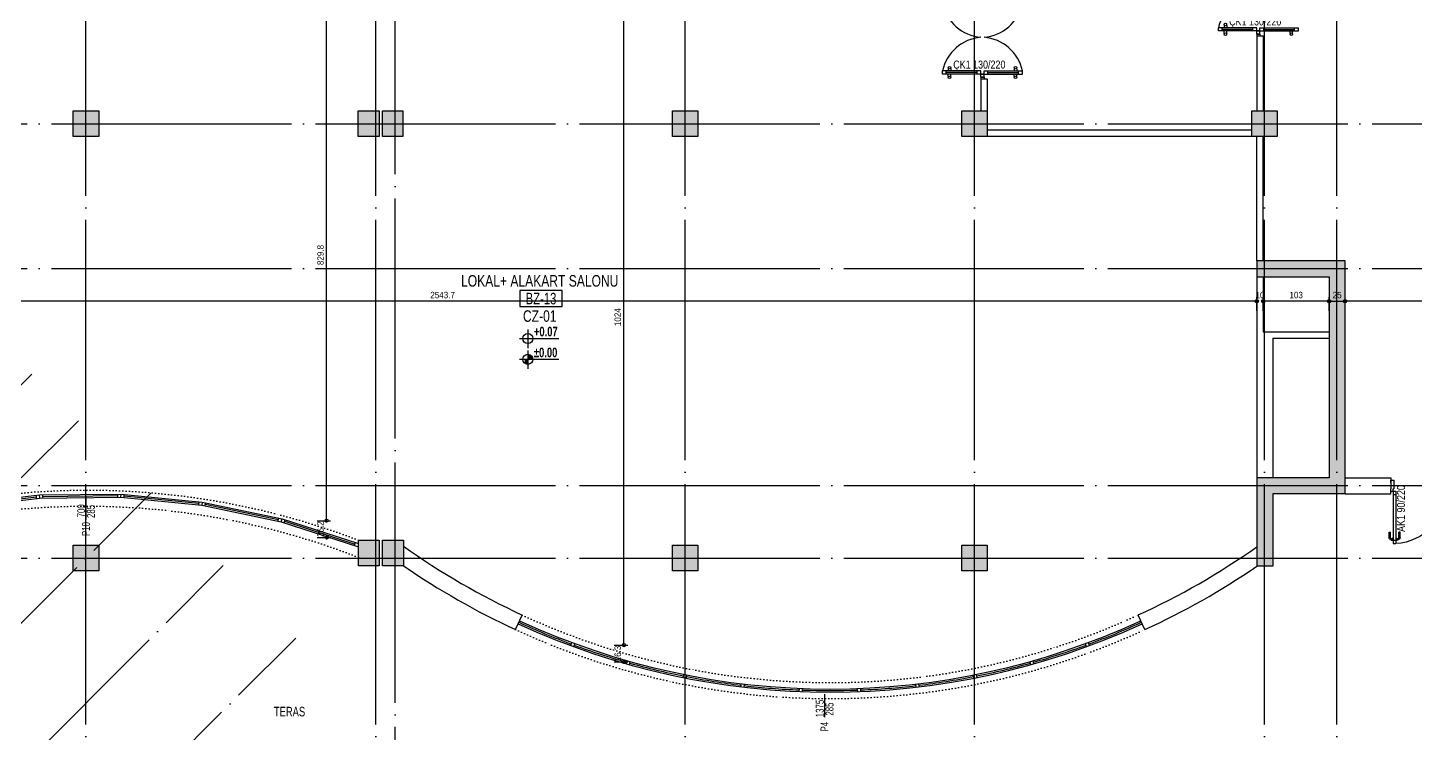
# Model space of a CAD drawing. Extents: x 460786 to 545292, y 30998 to 41694.
# Drawn here: x 489388 to 491556, y 38698 to 39799 of the extents above; entities that cross this region are included whole.
import ezdxf
from ezdxf.enums import TextEntityAlignment as Align

# ---------------------------------------------------------------- set-up
doc = ezdxf.new("R2010")
doc.units = 0
doc.header["$LTSCALE"] = 50
doc.header["$MEASUREMENT"] = 0
doc.header["$PDMODE"] = 35
doc.linetypes.add('DASHDOT', pattern=[5.5, 5, -0.25, 0, -0.25])
doc.linetypes.add('DASHED', pattern=[0.1, 0, -0.1])
doc.layers.get('0').update_dxf_attribs({"linetype": 'CONTINUOUS'})
doc.layers.get('Defpoints').update_dxf_attribs({"linetype": 'CONTINUOUS'})
for name, color, linetype in [('A-Aks Dikey', 12, 'DASHDOT'), ('A-Aks Yatay', 12, 'DASHDOT'), ('A-Betonarme', 6, 'CONTINUOUS'), ('A-Cam', 160, 'CONTINUOUS'), ('A-Dash', 9, 'DASHED'), ('A-Duvar', 7, 'CONTINUOUS'), ('A-Kapı', 2, 'CONTINUOUS'), ('A-Kot', 3, 'CONTINUOUS'), ('A-mahal adi', 1, 'CONTINUOUS'), ('A-mahal no', 4, 'CONTINUOUS'), ('A-Olcu  IC Yatay', 8, 'CONTINUOUS'), ('A-Olcu Ic Dikey', 8, 'CONTINUOUS'), ('A-Poz-Kapı', 4, 'CONTINUOUS'), ('A-Poz-Pen', 4, 'CONTINUOUS'), ('A-Tarama 1', 9, 'CONTINUOUS'), ('A-Yazı 1', 200, 'CONTINUOUS')]:
    doc.layers.add(name, color=color, linetype=linetype)
doc.styles.add('blkan', font='arial.ttf', dxfattribs={"width": 0.9, "height": 12.5})
doc.styles.get("Standard").update_dxf_attribs({"font": 'arial.ttf', "width": 0.9})
doc.styles.add('YAZI', font='arialbd.ttf', dxfattribs={"width": 0.9, "height": 150})
doc.dimstyles.new('EXIT', dxfattribs={"dimscale": 50, "dimtxt": 0.23, "dimasz": 0.03, "dimexe": 0.125, "dimexo": 0.5, "dimgap": 0.09, "dimtad": 1, "dimzin": 1, "dimdsep": 46, "dimtxsty": 'Standard', "dimblk": 'TICK', "dimcen": 0.2, "dimadec": 0, "dimazin": 0, "dimtfac": 1, "dimtix": 1, "dimtofl": 0, "dimtmove": 2, "dimatfit": 3, "dimldrblk": 'TICK', "dimfxl": 1, "dimtolj": 1, "dimtzin": 1, "dimarcsym": 0})
pattern_1 = [(225, (-3046.124, 1950.459), (5.30330086, -5.30330086), []), (225, (-3051.4276, 1950.459), (5.30330086, -5.30330086), [3.75, -1.875])]

# ---------------------------------------------------------------- blocks, each defined once
blk = doc.blocks.new('poz-pk1')
blk.add_line((24.3, 28.7), (24.3, -5.7))
at = {"width": 0.7}
for p in [(17, 10), (31.5, 10)]:
    blk.add_attdef('YAZı', text='', height=12, rotation=90, dxfattribs=at).set_placement(p, align=Align.MIDDLE_CENTER)
blk.add_attdef('POZ', text='', height=12, dxfattribs=at).set_placement((24.3, -14.4), align=Align.MIDDLE_CENTER)
blk = doc.blocks.new('kapı CK 130 p')
for p, q in [((4, 51), (6.9, 51)), ((4, 47), (6.9, 47)), ((7.5, 0), (7.5, 60)), ((16, 51), (13.1, 51)), ((16, 47), (13.1, 47)), ((114, 51), (116.9, 51)), ((114, 47), (116.9, 47)), ((122.5, 0), (122.5, 60)), ((126, 51), (123.1, 51)), ((126, 47), (123.1, 47)), ((2.5, 0), (0, 0)), ((127.5, 0), (130, 0)), ((2.5, -5), (0, -5)), ((127.5, -5), (130, -5))]:
    blk.add_line(p, q)
at = {"ltscale": 20}
for p, q in [((7.5, 60), (12.5, 60)), ((7.5, 0), (7.5, 60)), ((7.5, 54), (12.5, 54)), ((10, 6), (10, 54)), ((12.5, 0), (12.5, 60)), ((122.5, 60), (117.5, 60)), ((117.5, 0), (117.5, 60)), ((122.5, 54), (117.5, 54)), ((120, 6), (120, 54)), ((122.5, 0), (122.5, 60)), ((2.5, 0), (7.5, 0)), ((2.5, -5), (2.5, 0)), ((7.5, 6), (12.5, 6)), ((7.5, 0), (12.5, 0)), ((7.5, -5), (7.5, 0)), ((122.5, 6), (117.5, 6)), ((122.5, 0), (117.5, 0)), ((122.5, -5), (122.5, 0)), ((127.5, 0), (122.5, 0)), ((122.5, -5), (122.5, 0)), ((127.5, -5), (127.5, 0)), ((2.5, -5), (7.5, -5)), ((127.5, -5), (122.5, -5))]:
    blk.add_line(p, q, dxfattribs=at)
for centre in [(2.5, 49), (17.5, 49), (112.5, 49), (127.5, 49)]:
    blk.add_circle(centre, 2)
for centre, start, end in [((-1.7, -5.4), 4.6307, 77.7411), ((131.7, -5.4), 102.2589, 175.3693)]:
    blk.add_arc(centre, 66.9, start, end)
at = {"layer": 'A-Poz-Kapı', "width": 0.8}
blk.add_attdef('POZNO', (28.3, -3.7), '', height=12.5, rotation=90, dxfattribs=at)
blk = doc.blocks.new('mahal adı')
at = {"layer": 'A-mahal no'}
blk.add_lwpolyline([(-75.6, -73.4), (89.9, -73.4), (89.9, -10.9), (-75.6, -10.9)], close=True, dxfattribs=at)
at = {"layer": 'A-mahal adi', "width": 0.75}
for p in [(2.1, 88.8), (2.1, 27)]:
    blk.add_attdef('MAHALADI', text='', height=45, dxfattribs=at).set_placement(p, align=Align.MIDDLE_CENTER)
at = {"layer": 'A-mahal no', "width": 0.7}
blk.add_attdef('MAHALNO', text='', height=45, dxfattribs=at).set_placement((7.1, -42.1), align=Align.MIDDLE_CENTER)
blk = doc.blocks.new('kot-p')
for p, q in [((11, 28.7), (11, 4.4)), ((51.5, 16.6), (0.1, 16.6)), ((11, 1.7), (11, -22.5)), ((51.5, -10.4), (0.1, -10.4)), ((7.5, -10.4), (7.5, -15.5)), ((8.4, -10.4), (8.4, -16)), ((9.2, -10.4), (9.2, -16.3)), ((10.1, -10.4), (10.1, -16.5)), ((11.9, -3.5), (11.9, -10.4)), ((12.7, -3.6), (12.7, -10.4)), ((13.6, -3.9), (13.6, -10.4)), ((14.5, -4.4), (14.5, -10.4)), ((15.4, -5), (15.4, -10.4)), ((16.2, -6), (16.2, -10.4)), ((17.1, -7.5), (17.1, -10.4))]:
    blk.add_line(p, q)
for centre in [(11, 17), (11, -10)]:
    blk.add_circle(centre, 6.56)
at = {"style": 'YAZI', "width": 0.7}
for tag, p in [('BITMIŞKOT', (18.9, 19.9)), ('KABAKOT', (18.9, -7.3))]:
    blk.add_attdef(tag, p, '', height=12.5, dxfattribs=at)
blk = doc.blocks.new('TICK', base_point=(53.7, 38.1))
blk.add_line((55.4, 38.1), (52, 38.1))
blk.add_circle((53.7, 38.1), 1.67)
blk = doc.blocks.new('*D957')
at = {"layer": 'A-Olcu Ic Dikey', "color": 0, "lineweight": -2, "transparency": 16777216}
for p, q in [((490304.4, 39859.2), (490325.7, 39859.2)), ((490319.4, 38836.7), (490319.4, 39857.7)), ((490304.4, 38835.2), (490325.7, 38835.2))]:
    blk.add_line(p, q, dxfattribs=at)
at = {"layer": 'Defpoints', "color": 0, "transparency": 16777216}
for p in [(490279.4, 39859.2), (490319.4, 39859.2), (490279.4, 38835.2)]:
    blk.add_point(p, dxfattribs=at)
at = {"layer": 'A-Olcu Ic Dikey', "color": 0, "lineweight": -2, "transparency": 16777216, "xscale": 1.5, "yscale": 1.5, "zscale": 1.5}
for p, rotation in [((490319.4, 39859.2), 90), ((490319.4, 38835.2), 270)]:
    blk.add_blockref('TICK', p, dxfattribs=dict(at, rotation=rotation))
at = {"layer": 'A-Olcu Ic Dikey', "color": 0, "transparency": 16777216, "insert": (490309.8, 39347.2), "char_height": 10, "attachment_point": 5, "rotation": 90}
blk.add_mtext('\\A1;1024', dxfattribs=at)
blk = doc.blocks.new('*D958')
at = {"layer": 'A-Olcu Ic Dikey', "color": 0, "lineweight": -2, "transparency": 16777216}
for p, q in [((490304.4, 38835.2), (490325.7, 38835.2)), ((490319.4, 38836.7), (490319.4, 38838.2)), ((490304.4, 38808.9), (490325.7, 38808.9)), ((490319.4, 38807.4), (490319.4, 38805.9))]:
    blk.add_line(p, q, dxfattribs=at)
at = {"layer": 'Defpoints', "color": 0, "transparency": 16777216}
for p in [(490279.4, 38835.2), (490279.4, 38808.9), (490319.4, 38808.9)]:
    blk.add_point(p, dxfattribs=at)
at = {"layer": 'A-Olcu Ic Dikey', "color": 0, "lineweight": -2, "transparency": 16777216, "xscale": 1.5, "yscale": 1.5, "zscale": 1.5}
for p, rotation in [((490319.4, 38835.2), 270), ((490319.4, 38808.9), 90)]:
    blk.add_blockref('TICK', p, dxfattribs=dict(at, rotation=rotation))
at = {"layer": 'A-Olcu Ic Dikey', "color": 0, "transparency": 16777216, "insert": (490309.8, 38822.1), "char_height": 10, "attachment_point": 5, "rotation": 90}
blk.add_mtext('\\A1;26.3', dxfattribs=at)
blk = doc.blocks.new('*D964')
at = {"layer": 'A-Olcu Ic Dikey', "color": 0, "lineweight": -2, "transparency": 16777216}
for p, q in [((489840, 39859.2), (489861.2, 39859.2)), ((489855, 39030.9), (489855, 39857.7)), ((489840, 39029.4), (489861.2, 39029.4))]:
    blk.add_line(p, q, dxfattribs=at)
at = {"layer": 'Defpoints', "color": 0, "transparency": 16777216}
for p in [(489815, 39859.2), (489855, 39859.2), (489815, 39029.4)]:
    blk.add_point(p, dxfattribs=at)
at = {"layer": 'A-Olcu Ic Dikey', "color": 0, "lineweight": -2, "transparency": 16777216, "xscale": 1.5, "yscale": 1.5, "zscale": 1.5}
for p, rotation in [((489855, 39859.2), 90), ((489855, 39029.4), 270)]:
    blk.add_blockref('TICK', p, dxfattribs=dict(at, rotation=rotation))
at = {"layer": 'A-Olcu Ic Dikey', "color": 0, "transparency": 16777216, "insert": (489845.4, 39444.3), "char_height": 10, "attachment_point": 5, "rotation": 90}
blk.add_mtext('\\A1;829.8', dxfattribs=at)
blk = doc.blocks.new('*D965')
at = {"layer": 'A-Olcu Ic Dikey', "color": 0, "lineweight": -2, "transparency": 16777216}
for p, q in [((489840, 39029.4), (489861.2, 39029.4)), ((489855, 39030.9), (489855, 39032.4)), ((489840, 39003.2), (489861.2, 39003.2)), ((489855, 39001.7), (489855, 39000.2))]:
    blk.add_line(p, q, dxfattribs=at)
at = {"layer": 'Defpoints', "color": 0, "transparency": 16777216}
for p in [(489815, 39029.4), (489815, 39003.2), (489855, 39003.2)]:
    blk.add_point(p, dxfattribs=at)
at = {"layer": 'A-Olcu Ic Dikey', "color": 0, "lineweight": -2, "transparency": 16777216, "xscale": 1.5, "yscale": 1.5, "zscale": 1.5}
for p, rotation in [((489855, 39029.4), 270), ((489855, 39003.2), 90)]:
    blk.add_blockref('TICK', p, dxfattribs=dict(at, rotation=rotation))
at = {"layer": 'A-Olcu Ic Dikey', "color": 0, "transparency": 16777216, "insert": (489845.4, 39016.3), "char_height": 10, "attachment_point": 5, "rotation": 90}
blk.add_mtext('\\A1;26.2', dxfattribs=at)
blk = doc.blocks.new('*D1017')
at = {"layer": 'A-Olcu  IC Yatay', "color": 0, "lineweight": -2, "transparency": 16777216}
for p, q in [((488764.4, 39357.1), (488764.4, 39378.3)), ((491306.6, 39372.1), (488765.9, 39372.1)), ((491308.1, 39357.1), (491308.1, 39378.3))]:
    blk.add_line(p, q, dxfattribs=at)
at = {"layer": 'Defpoints', "color": 0, "transparency": 16777216}
for p in [(488764.4, 39372.1), (488764.4, 39332.1), (491308.1, 39332.1)]:
    blk.add_point(p, dxfattribs=at)
at = {"layer": 'A-Olcu  IC Yatay', "color": 0, "lineweight": -2, "transparency": 16777216, "xscale": 1.5, "yscale": 1.5, "zscale": 1.5}
for p, rotation in [((488764.4, 39372.1), 180.0000000000329), ((491308.1, 39372.1), 3.293365580248064e-11)]:
    blk.add_blockref('TICK', p, dxfattribs=dict(at, rotation=rotation))
at = {"layer": 'A-Olcu  IC Yatay', "color": 0, "transparency": 16777216, "insert": (490036.2, 39381.7), "char_height": 10, "attachment_point": 5}
blk.add_mtext('\\A1;2543.7', dxfattribs=at)
blk = doc.blocks.new('*D1018')
at = {"layer": 'A-Olcu  IC Yatay', "color": 0, "lineweight": -2, "transparency": 16777216}
for p, q in [((491306.58016, 39372.0831), (491305.08016, 39372.0831)), ((491308.08016, 39357.0831), (491308.08016, 39378.3331)), ((491318.08016, 39357.0831), (491318.08016, 39378.3331)), ((491319.58016, 39372.0831), (491321.08016, 39372.0831))]:
    blk.add_line(p, q, dxfattribs=at)
at = {"layer": 'Defpoints', "color": 0, "transparency": 16777216}
for p in [(491318.08016, 39372.0831), (491308.08016, 39332.0831), (491318.08016, 39332.0831)]:
    blk.add_point(p, dxfattribs=at)
at = {"layer": 'A-Olcu  IC Yatay', "color": 0, "lineweight": -2, "transparency": 16777216, "xscale": 1.5, "yscale": 1.5, "zscale": 1.5}
blk.add_blockref('TICK', (491308.08016, 39372.0831), dxfattribs=at)
at = {"layer": 'A-Olcu  IC Yatay', "color": 0, "lineweight": -2, "transparency": 16777216, "xscale": 1.5, "yscale": 1.5, "zscale": 1.5, "rotation": 180}
blk.add_blockref('TICK', (491318.08016, 39372.0831), dxfattribs=at)
at = {"layer": 'A-Olcu  IC Yatay', "color": 0, "transparency": 16777216, "insert": (491313.08016, 39381.68883), "char_height": 10, "attachment_point": 5}
blk.add_mtext('\\A1;10', dxfattribs=at)
blk = doc.blocks.new('*D1019')
at = {"layer": 'A-Olcu  IC Yatay', "color": 0, "lineweight": -2, "transparency": 16777216}
for p, q in [((491318.1, 39357.1), (491318.1, 39378.3)), ((491419.6, 39372.1), (491319.6, 39372.1)), ((491421.1, 39357.1), (491421.1, 39378.3))]:
    blk.add_line(p, q, dxfattribs=at)
at = {"layer": 'Defpoints', "color": 0, "transparency": 16777216}
for p in [(491318.1, 39372.1), (491318.1, 39332.1), (491421.1, 39332.1)]:
    blk.add_point(p, dxfattribs=at)
at = {"layer": 'A-Olcu  IC Yatay', "color": 0, "lineweight": -2, "transparency": 16777216, "xscale": 1.5, "yscale": 1.5, "zscale": 1.5}
for p, rotation in [((491318.1, 39372.1), 180.0000000000405), ((491421.1, 39372.1), 4.04476452331437e-11)]:
    blk.add_blockref('TICK', p, dxfattribs=dict(at, rotation=rotation))
at = {"layer": 'A-Olcu  IC Yatay', "color": 0, "transparency": 16777216, "insert": (491369.6, 39381.7), "char_height": 10, "attachment_point": 5}
blk.add_mtext('\\A1;103', dxfattribs=at)
blk = doc.blocks.new('*D1020')
at = {"layer": 'A-Olcu  IC Yatay', "color": 0, "lineweight": -2, "transparency": 16777216}
for p, q in [((491421.08016, 39357.0831), (491421.08016, 39378.3331)), ((491422.58016, 39372.0831), (491444.58016, 39372.0831)), ((491446.08016, 39357.0831), (491446.08016, 39378.3331))]:
    blk.add_line(p, q, dxfattribs=at)
at = {"layer": 'Defpoints', "color": 0, "transparency": 16777216}
for p in [(491446.08016, 39372.0831), (491421.08016, 39332.0831), (491446.08016, 39332.0831)]:
    blk.add_point(p, dxfattribs=at)
at = {"layer": 'A-Olcu  IC Yatay', "color": 0, "lineweight": -2, "transparency": 16777216, "xscale": 1.5, "yscale": 1.5, "zscale": 1.5, "rotation": 180}
blk.add_blockref('TICK', (491421.08016, 39372.0831), dxfattribs=at)
at = {"layer": 'A-Olcu  IC Yatay', "color": 0, "lineweight": -2, "transparency": 16777216, "xscale": 1.5, "yscale": 1.5, "zscale": 1.5}
blk.add_blockref('TICK', (491446.08016, 39372.0831), dxfattribs=at)
at = {"layer": 'A-Olcu  IC Yatay', "color": 0, "transparency": 16777216, "insert": (491433.58016, 39381.68883), "char_height": 10, "attachment_point": 5}
blk.add_mtext('\\A1;25', dxfattribs=at)
blk = doc.blocks.new('*D1021')
at = {"layer": 'A-Olcu  IC Yatay', "color": 0, "lineweight": -2, "transparency": 16777216}
for p, q in [((491446.08016, 39357.0831), (491446.08016, 39378.3331)), ((493455.58016, 39372.0831), (491447.58016, 39372.0831)), ((493457.08016, 39357.0831), (493457.08016, 39378.3331))]:
    blk.add_line(p, q, dxfattribs=at)
at = {"layer": 'Defpoints', "color": 0, "transparency": 16777216}
for p in [(491446.08016, 39372.0831), (491446.08016, 39332.0831), (493457.08016, 39332.0831)]:
    blk.add_point(p, dxfattribs=at)
at = {"layer": 'A-Olcu  IC Yatay', "color": 0, "lineweight": -2, "transparency": 16777216, "xscale": 1.5, "yscale": 1.5, "zscale": 1.5}
for p, rotation in [((491446.08016, 39372.0831), 180.0000000000168), ((493457.08016, 39372.0831), 1.678657213233237e-11)]:
    blk.add_blockref('TICK', p, dxfattribs=dict(at, rotation=rotation))
at = {"layer": 'A-Olcu  IC Yatay', "color": 0, "transparency": 16777216, "insert": (492451.58016, 39381.68883), "char_height": 10, "attachment_point": 5}
blk.add_mtext('\\A1;2011', dxfattribs=at)
blk = doc.blocks.new('kapı L 90p 10')
at = {"ltscale": 20}
for p, q in [((-2.5, 75.9), (-2.5, 67.9)), ((-2.5, 67.9), (-0.5, 67.9)), ((-0.5, 75.9), (-0.5, 67.9)), ((1.5, 79.9), (3.2, 79.9)), ((1.5, 77.9), (3.2, 77.9)), ((3.2, 81.4), (4, 81.4)), ((3.2, 81.4), (3.2, 76.4)), ((3.2, 76.4), (4, 76.4)), ((3.2, 76.4), (4, 76.4)), ((4, 85.4), (8.2, 85.4)), ((4, 3.5), (4, 85.4)), ((4, 80.2), (8.2, 80.2)), ((8.2, 3.5), (8.2, 85.4)), ((9, 81.4), (8.2, 81.4)), ((9, 76.4), (8.2, 76.4)), ((9, 81.4), (9, 76.4)), ((10.7, 79.9), (9, 79.9)), ((10.7, 77.9), (9, 77.9)), ((12.7, 75.9), (12.7, 67.9)), ((14.7, 67.9), (12.7, 67.9)), ((14.7, 75.9), (14.7, 67.9)), ((0, 3.5), (4, 3.5)), ((0, 3.5), (0, 0)), ((4, 8.7), (8.2, 8.7)), ((4, 3.5), (8.2, 3.5)), ((4, 3.5), (4, 0)), ((90, 3.5), (86, 3.5)), ((86, 3.5), (86, 0)), ((90, 3.5), (90, 0)), ((4, 0), (5, 0)), ((5, -13.5), (5, 0)), ((85, -13.5), (85, 0)), ((86, 0), (85, 0))]:
    blk.add_line(p, q, dxfattribs=at)
for p, q in [((0, -10), (0, -13.5)), ((0, -13.5), (5, -13.5)), ((90, -13.5), (85, -13.5)), ((90, -10), (90, -13.5))]:
    blk.add_line(p, q)
for centre, radius, start, end in [((1.5, 75.9), 4, 90, 180), ((1.5, 75.9), 2, 90, 180), ((10.7, 75.9), 4, 0, 90), ((10.7, 75.9), 2, 0, 90)]:
    blk.add_arc(centre, radius, start, end, dxfattribs=at)
blk.add_arc((4, 3.5), 82, 0, 87.0641)
at = {"layer": 'A-Poz-Kapı', "width": 0.8}
blk.add_attdef('POZNO', (25, -10), '', height=12.5, rotation=90, dxfattribs=at)

msp = doc.modelspace()

# ---------------------------------------------------------------- hatches: boundary and pattern name
at = {"layer": 'A-Tarama 1'}
h = msp.add_hatch(dxfattribs=at)
h.set_pattern_fill('ANSI33', color=256, scale=30, angle=180, style=0)
h.set_pattern_definition(pattern_1)
h.paths.add_polyline_path([(489499.08, 40799.23), (489459.08, 40799.23), (489459.08, 40759.23), (489499.08, 40759.23)])
h.paths.add_polyline_path([(489937.08, 40799.23), (489912.08, 40799.23), (489912.08, 40680.2), (489912.08, 40653.23), (489937.08, 40653.23)])
h.paths.add_polyline_path([(489967.08, 40799.23), (489942.08, 40799.23), (489942.08, 40653.23), (489967.08, 40653.23)])
h.paths.add_polyline_path([(489974.58, 41099.23), (489934.58, 41099.23), (489934.58, 41059.23), (489974.58, 41059.23)])
h.paths.add_polyline_path([(490435.08, 41099.23), (490395.08, 41099.23), (490395.08, 41059.23), (490435.08, 41059.23)])
h.paths.add_polyline_path([(490435.08, 40800.2), (490395.08, 40800.2), (490395.08, 40760.2), (490435.08, 40760.2)])
h.paths.add_polyline_path([(490435.08, 40122.2), (490395.08, 40122.2), (490395.08, 40082.2), (490435.08, 40082.2)])
h.paths.add_polyline_path([(490435.08, 39669.2), (490395.08, 39669.2), (490395.08, 39629.2), (490435.08, 39629.2)])
h.paths.add_polyline_path([(489937.08, 39669.2), (489904.08, 39669.2), (489904.08, 39629.2), (489937.08, 39629.2)])
h.paths.add_polyline_path([(489974.08, 39669.2), (489942.08, 39669.2), (489942.08, 39629.2), (489974.08, 39629.2)])
h.paths.add_polyline_path([(489975.08, 40122.2), (489942.08, 40122.2), (489942.08, 40082.2), (489975.08, 40082.2)])
h.paths.add_polyline_path([(489937.08, 40122.2), (489897.08, 40122.2), (489897.08, 40082.2), (489937.08, 40082.2)])
h.paths.add_polyline_path([(489937.08, 38999.2), (489904.58, 38999.2), (489904.58, 38959.2), (489937.08, 38959.2)])
h.paths.add_polyline_path([(489975.08, 38999.2), (489942.08, 38999.2), (489942.08, 38959.2), (489975.08, 38959.2)])
h.paths.add_polyline_path([(490435.08, 38991.2), (490395.08, 38991.2), (490395.08, 38951.2), (490435.08, 38951.2)])
h.paths.add_polyline_path([(489499.08, 38991.2), (489459.08, 38991.2), (489459.08, 38951.2), (489499.08, 38951.2)])
h.paths.add_polyline_path([(489499.08, 39669.2), (489459.08, 39669.2), (489459.08, 39629.2), (489499.08, 39629.2)])
h.paths.add_polyline_path([(489499.08, 40122.2), (489459.08, 40122.2), (489459.08, 40082.2), (489499.08, 40082.2)])
h = msp.add_hatch(dxfattribs=at)
h.set_pattern_fill('ANSI33', color=256, scale=30, angle=180, style=0)
h.set_pattern_definition(pattern_1)
h.paths.add_polyline_path([(491446.08, 39435.2), (491308.08, 39435.2), (491308.08, 39410.2), (491421.08, 39410.2), (491421.08, 39096.2), (491308.08, 39096.2), (491308.08, 38958.2), (491333.08, 38958.2), (491333.08, 39071.2), (491446.08, 39071.2)])
h.paths.add_polyline_path([(490887.08, 38991.2), (490847.08, 38991.2), (490847.08, 38951.2), (490887.08, 38951.2)])
h.paths.add_polyline_path([(490887.08, 40122.2), (490847.08, 40122.2), (490847.08, 40082.2), (490887.08, 40082.2)])
h.paths.add_polyline_path([(490887.08, 39669.2), (490847.08, 39669.2), (490847.08, 39629.2), (490887.08, 39629.2)])
h.paths.add_polyline_path([(491340.08, 39669.2), (491300.08, 39669.2), (491300.08, 39629.2), (491340.08, 39629.2)])
h.paths.add_polyline_path([(491340.08, 40122.2), (491300.08, 40122.2), (491300.08, 40082.2), (491340.08, 40082.2)])
h.paths.add_polyline_path([(491446.08, 40679.2), (491308.08, 40679.2), (491308.08, 40654.2), (491421.08, 40654.2), (491421.08, 40341.2), (491308.08, 40341.2), (491308.08, 40316.2), (491446.08, 40316.2)])
h.paths.add_polyline_path([(490887.08, 41099.23), (490847.08, 41099.23), (490847.08, 41059.23), (490887.08, 41059.23)])
h.paths.add_polyline_path([(490887.08, 40800.2), (490847.08, 40800.2), (490847.08, 40760.2), (490887.08, 40760.2)])
h.paths.add_polyline_path([(491340.08, 41099.23), (491300.08, 41099.23), (491300.08, 41059.23), (491340.08, 41059.23)])

# ---------------------------------------------------------------- linework, layer by layer
at = {"layer": 'A-Aks Dikey', "ltscale": 1.5}
for p, q in [((489479.08, 37886.28), (489479.08, 41299.23)), ((489932.08, 37886.28), (489932.08, 41299.23)), ((490415.08, 37886.28), (490415.08, 41299.23)), ((490867.08, 37886.28), (490867.08, 41299.23)), ((491320.08, 37886.28), (491320.08, 41299.23)), ((491433.08, 37886.28), (491433.08, 41299.23)), ((489962.08, 37919.86), (489962.08, 41265.66))]:
    msp.add_line(p, q, dxfattribs=at)
at = {"layer": 'A-Aks Yatay', "ltscale": 1.5}
for p, q in [((486949.49, 39649.2), (494804.32, 39649.2)), ((486949.49, 39423.2), (494804.32, 39423.2)), ((487846.47, 37710.37), (489394.5, 39258.4)), ((487919.3, 37637.54), (489467.33, 39185.57)), ((486949.49, 39084.2), (494804.32, 39084.2)), ((488032.43, 37524.4), (489580.47, 39072.43)), ((486949.49, 38971.2), (494804.32, 38971.2)), ((488145.57, 37411.27), (489693.6, 38959.3)), ((488258.71, 37298.13), (489806.74, 38846.16))]:
    msp.add_line(p, q, dxfattribs=at)
at = {"layer": 'A-Betonarme'}
for p, q in [((491446.08, 39435.2), (491308.08, 39435.2)), ((491308.08, 39435.2), (491308.08, 39410.2)), ((491446.08, 39071.2), (491446.08, 39435.2)), ((491308.08, 39410.2), (491421.08, 39410.2)), ((491421.08, 39410.2), (491421.08, 39096.2)), ((491308.08, 39096.2), (491308.08, 38958.2)), ((491421.08, 39096.2), (491308.08, 39096.2)), ((491333.08, 39071.2), (491333.08, 38958.2)), ((491446.08, 39071.2), (491333.08, 39071.2)), ((491308.08, 38958.2), (491308.08, 38958.2)), ((491333.08, 38958.2), (491308.08, 38958.2))]:
    msp.add_line(p, q, dxfattribs=at)
for points in [[(489459.08, 39669.2), (489499.08, 39669.2), (489499.08, 39629.2), (489459.08, 39629.2)], [(489904.08, 39669.2), (489937.08, 39669.2), (489937.08, 39629.2), (489904.08, 39629.2)], [(489942.08, 39669.2), (489974.08, 39669.2), (489974.08, 39629.2), (489942.08, 39629.2)], [(490395.08, 39669.2), (490435.08, 39669.2), (490435.08, 39629.2), (490395.08, 39629.2)], [(490847.08, 39669.2), (490887.08, 39669.2), (490887.08, 39629.2), (490847.08, 39629.2)], [(491300.08, 39669.2), (491340.08, 39669.2), (491340.08, 39629.2), (491300.08, 39629.2)], [(489904.58, 38999.2), (489937.08, 38999.2), (489937.08, 38959.2), (489904.58, 38959.2)], [(489459.08, 38991.2), (489499.08, 38991.2), (489499.08, 38951.2), (489459.08, 38951.2)], [(490395.08, 38991.2), (490435.08, 38991.2), (490435.08, 38951.2), (490395.08, 38951.2)], [(490847.08, 38991.2), (490887.08, 38991.2), (490887.08, 38951.2), (490847.08, 38951.2)]]:
    msp.add_lwpolyline(points, close=True, dxfattribs=at)
for points in [[(489912.08, 39629.2), (489904.08, 39629.2), (489904.08, 39669.2), (489912.08, 39669.2)], [(489937.08, 39669.2), (489937.08, 39629.2)], [(489937.08, 38999.2), (489937.08, 38959.2), (489904.58, 38959.2)], [(489975.08, 38959.2), (489942.08, 38959.2), (489942.08, 38999.2), (489975.08, 38999.2), (489975.08, 38959.2)]]:
    msp.add_lwpolyline(points, dxfattribs=at)
at = {"layer": 'A-Cam'}
for p, q in [((491313.08, 39794.08), (491313.08, 39799.08)), ((491313.08, 39799.08), (491373.08, 39799.08)), ((491319.08, 39794.08), (491319.08, 39799.08)), ((491319.08, 39796.58), (491367.08, 39796.58)), ((491367.08, 39794.08), (491367.08, 39799.08)), ((491373.08, 39794.08), (491373.08, 39799.08)), ((491308.08, 39794.08), (491313.08, 39794.08)), ((491308.08, 39789.08), (491308.08, 39794.08)), ((491308.08, 39789.08), (491313.08, 39789.08)), ((491308.08, 39789.08), (491308.08, 39786.58)), ((491313.08, 39794.08), (491373.08, 39794.08)), ((491313.08, 39789.08), (491313.08, 39794.08)), ((491313.08, 39794.08), (491373.08, 39794.08)), ((491313.08, 39789.08), (491313.08, 39786.58)), ((491360.08, 39790.63), (491360.08, 39793.48)), ((491364.08, 39790.63), (491364.08, 39793.48)), ((490882.08, 39726.73), (490882.08, 39731.73)), ((490882.08, 39731.73), (490942.08, 39731.73)), ((490888.08, 39726.73), (490888.08, 39731.73)), ((490929.08, 39735.19), (490929.08, 39732.34)), ((490933.08, 39735.19), (490933.08, 39732.34)), ((490936.08, 39726.73), (490936.08, 39731.73)), ((490942.08, 39726.73), (490942.08, 39731.73)), ((490877.08, 39726.73), (490882.08, 39726.73)), ((490877.08, 39721.73), (490877.08, 39726.73)), ((490877.08, 39721.73), (490882.08, 39721.73)), ((490877.08, 39721.73), (490877.08, 39719.23)), ((490882.08, 39726.73), (490942.08, 39726.73)), ((490882.08, 39721.73), (490882.08, 39726.73)), ((490882.08, 39726.73), (490942.08, 39726.73)), ((490882.08, 39721.73), (490882.08, 39719.23)), ((490888.08, 39729.23), (490936.08, 39729.23)), ((490929.08, 39723.28), (490929.08, 39726.13)), ((490933.08, 39723.28), (490933.08, 39726.13)), ((489280.07, 39054.76), (489406.53, 39069.8)), ((489280.92, 39049.83), (489406.85, 39064.8)), ((489285.47, 39052.89), (489401.72, 39066.71)), ((489401.88, 39064.21), (489401.56, 39069.21)), ((489406.53, 39069.8), (489533.88, 39071.09)), ((489406.85, 39064.8), (489406.53, 39069.8)), ((489406.85, 39064.8), (489533.66, 39066.09)), ((489411.86, 39064.85), (489411.54, 39069.85)), ((489411.7, 39067.35), (489528.76, 39068.54)), ((489528.65, 39066.04), (489528.87, 39071.04)), ((489533.66, 39066.09), (489533.88, 39071.09)), ((489533.66, 39066.09), (489659.86, 39053.68)), ((489533.88, 39071.09), (489660.62, 39058.63)), ((489538.64, 39065.6), (489538.86, 39070.6)), ((489538.75, 39068.1), (489655.26, 39056.64)), ((489655.63, 39059.12), (489654.88, 39054.17)), ((489660.62, 39058.63), (489659.86, 39053.68)), ((489660.62, 39058.63), (489785.54, 39032.49)), ((489659.86, 39053.68), (489783.98, 39027.71)), ((489665.52, 39057.6), (489664.76, 39052.65)), ((489665.14, 39055.13), (489779.84, 39031.13)), ((489779.06, 39028.74), (489780.62, 39033.52)), ((489783.98, 39027.71), (489785.54, 39032.49)), ((489783.98, 39027.71), (489904.58, 38988.49)), ((489785.54, 39032.49), (489904.58, 38993.75)), ((489788.74, 39026.16), (489790.3, 39030.94)), ((489789.51, 39028.54), (489899.05, 38992.92)), ((489899.83, 38995.29), (489898.28, 38990.54)), ((490236.36, 38834.48), (490238.09, 38839.17)), ((490236.36, 38834.48), (490238.09, 38839.17)), ((490241.05, 38832.75), (490242.78, 38837.44)), ((491042.11, 38832.75), (491040.38, 38837.44)), ((491046.8, 38834.48), (491045.07, 38839.17)), ((490323.22, 38806.05), (490324.58, 38810.86)), ((490328.03, 38804.7), (490329.39, 38809.51)), ((490955.13, 38804.7), (490953.77, 38809.51)), ((490959.94, 38806.05), (490958.58, 38810.86)), ((490412.05, 38784.53), (490413.02, 38789.43)), ((490412.05, 38784.53), (490413.02, 38789.43)), ((490416.95, 38783.55), (490417.93, 38788.45)), ((490866.21, 38783.55), (490865.23, 38788.45)), ((490871.11, 38784.53), (490870.14, 38789.43)), ((490502.29, 38770.04), (490502.87, 38775)), ((490507.25, 38769.45), (490507.84, 38774.41)), ((490593.38, 38762.67), (490593.58, 38767.67)), ((490598.38, 38762.47), (490598.58, 38767.47)), ((490684.78, 38762.47), (490684.58, 38767.47)), ((490689.78, 38762.67), (490689.58, 38767.67)), ((490775.91, 38769.45), (490775.32, 38774.41)), ((490775.91, 38769.45), (490775.32, 38774.41)), ((490780.87, 38770.04), (490780.29, 38775))]:
    msp.add_line(p, q, dxfattribs=at)
for centre in [(491362.08, 39789.08), (490931.08, 39736.73), (490931.08, 39721.73)]:
    msp.add_circle(centre, 2, dxfattribs=at)
for centre, radius, start, end in [((490876.68, 39850.95), 66.93, 274.63071, 347.74114), ((490876.68, 39717.52), 66.93, 12.25886, 85.36929), ((490641.58, 39925.7), 1164.03, 245.25101, 294.74899), ((490641.58, 39925.7), 1161.53, 245.25101, 249.6275), ((490641.58, 39925.7), 1159.03, 245.25101, 294.74899), ((490641.58, 39925.7), 1161.53, 290.3725, 294.74899), ((490641.58, 39925.7), 1161.53, 249.87414, 254.12732), ((490641.58, 39925.7), 1161.53, 285.87268, 290.12586), ((490641.58, 39925.7), 1161.53, 254.37396, 258.62714), ((490641.58, 39925.7), 1161.53, 281.37286, 285.62604), ((490641.58, 39925.7), 1161.53, 258.87378, 263.12695), ((490641.58, 39925.7), 1161.53, 276.87305, 281.12622), ((490641.58, 39925.7), 1161.53, 263.37359, 267.62677), ((490641.58, 39925.7), 1161.53, 267.87341, 272.12659), ((490641.58, 39925.7), 1161.53, 272.37323, 276.62641)]:
    msp.add_arc(centre, radius, start, end, dxfattribs=at)
at = {"layer": 'A-Dash'}
for centre, radius, start, end in [((489482.15, 37894.58), 1182.64, 69.07212, 112.08073), ((489480.18, 37883.84), 1168.36, 68.70033, 112.26053), ((490641.58, 39925.7), 1149.03, 245.25101, 294.74899), ((490641.58, 39925.7), 1174.03, 245.25101, 294.74899)]:
    msp.add_arc(centre, radius, start, end, dxfattribs=at)
at = {"layer": 'A-Duvar'}
for p, q in [((491308.08, 39786.58), (491318.08, 39786.58)), ((491308.08, 39786.58), (491308.08, 39669.2)), ((491308.08, 39786.58), (491318.08, 39786.58)), ((491318.08, 39786.58), (491318.08, 39669.2)), ((490877.08, 39719.23), (490887.08, 39719.23)), ((490877.08, 39719.23), (490877.08, 39669.2)), ((490887.08, 39719.23), (490887.08, 39669.2)), ((491300.08, 39639.2), (490887.08, 39639.2)), ((491300.08, 39629.2), (490887.08, 39629.2)), ((491308.08, 39435.2), (491308.08, 39629.2)), ((491318.08, 39435.2), (491318.08, 39629.2)), ((491308.08, 39410.2), (491308.08, 39314.2)), ((491318.08, 39410.2), (491318.08, 39324.2)), ((491318.08, 39324.2), (491421.08, 39324.2)), ((491308.08, 39314.2), (491308.08, 39096.2)), ((491333.08, 39314.2), (491333.08, 39096.2)), ((491333.08, 39314.2), (491421.08, 39314.2)), ((491446.08, 39096.2), (491517.27, 39096.2)), ((491446.08, 39071.2), (491517.27, 39071.2)), ((490150.08, 38859.51), (490160.55, 38882.21)), ((491133.08, 38859.51), (491122.61, 38882.21))]:
    msp.add_line(p, q, dxfattribs=at)
for centre, radius, start, end in [((490641.58, 39925.7), 1149.03, 234.5456, 245.25101), ((490648.25, 39922.89), 1143.69, 294.50474, 305.23513), ((490641.58, 39925.7), 1174.03, 235.40979, 245.25101), ((490648.8, 39922.71), 1168.3, 294.48914, 304.35448)]:
    msp.add_arc(centre, radius, start, end, dxfattribs=at)
at = {"layer": 'A-Tarama 1'}
for p, q in [((491517.27, 39096.2), (491517.27, 39079.2)), ((491517.27, 39071.2), (491517.27, 39075.7))]:
    msp.add_line(p, q, dxfattribs=at)

# ---------------------------------------------------------------- block references
ref = msp.add_blockref('mahal adı', (490187.11, 39393.08), dxfattribs=dict(xscale=0.4, yscale=0.4, zscale=0.4))
ref.add_attrib('MAHALNO', 'BZ-13', dxfattribs={"layer": 'A-mahal no', "height": 18, "width": 0.7}).set_placement((490189.95, 39376.23), align=Align.MIDDLE_CENTER)
ref.add_attrib('MAHALADI', 'LOKAL+ ALAKART SALONU', dxfattribs={"layer": 'A-mahal adi', "height": 18, "width": 0.75}).set_placement((490187.93, 39403.89), align=Align.MIDDLE_CENTER)
ref.add_attrib('MAHALADI', 'CZ-01', dxfattribs={"layer": 'A-mahal adi', "height": 18, "width": 0.75}).set_placement((490187.93, 39348.95), align=Align.MIDDLE_CENTER)
at = {"layer": 'A-Cam'}
ref = msp.add_blockref('kapı CK 130 p', (491308.08, 39786.58), dxfattribs=dict(at, rotation=90))
ref.add_attrib('POZNO', 'ÇK1 130/220', (491264.87, 39802.7), dxfattribs={"layer": 'A-Poz-Kapı', "height": 12.5, "width": 0.8})
ref = msp.add_blockref('kapı CK 130 p', (490877.08, 39719.23), dxfattribs=dict(at, rotation=90))
ref.add_attrib('POZNO', 'ÇK1 130/220', (490833.87, 39735.35), dxfattribs={"layer": 'A-Poz-Kapı', "height": 12.5, "width": 0.8})
at = {"layer": 'A-Kapı'}
ref = msp.add_blockref('kapı L 90p 10', (491517.27, 39079.2), dxfattribs=dict(at, xscale=-1, rotation=180))
ref.add_attrib('POZNO', 'AK1 90/220', (491539.6, 39011.94), dxfattribs={"layer": 'A-Poz-Kapı', "height": 12.5, "rotation": 90, "width": 0.8})
at = {"layer": 'A-Kot', "xscale": 1.199999999953434, "yscale": 1.199999999953434, "zscale": 1.199999999953434}
msp.add_blockref('kot-p', (490156.16, 39293.38), dxfattribs=at).add_auto_attribs({'KABAKOT': '%%p0.00', 'BITMIŞKOT': '+0.07'})
at = {"layer": 'A-Poz-Pen'}
ref = msp.add_blockref('poz-pk1', (489453.73, 39037.14), dxfattribs=dict(at, xscale=1.041608796296916, yscale=1.041608796296916, zscale=1.041608796296916, rotation=359.9999999996746))
ref.add_attrib('YAZı', '700', dxfattribs={"layer": '0', "height": 12.499, "rotation": 90, "width": 0.7}).set_placement((489471.65, 39044.82), align=Align.MIDDLE_CENTER)
ref.add_attrib('YAZı', '285', dxfattribs={"layer": '0', "height": 12.499, "rotation": 90, "width": 0.7}).set_placement((489486.77, 39043.86), align=Align.MIDDLE_CENTER)
ref.add_attrib('POZ', 'P10', dxfattribs={"layer": '0', "height": 12.499, "rotation": 90, "width": 0.7}).set_placement((489479.03, 39016.41), align=Align.MIDDLE_CENTER)
ref = msp.add_blockref('poz-pk1', (490607.48, 38728.59), dxfattribs=dict(at, xscale=1.041608796296916, yscale=1.041608796296916, zscale=1.041608796296916, rotation=359.9999999996746))
ref.add_attrib('YAZı', '1375', dxfattribs={"layer": '0', "height": 12.499, "rotation": 90, "width": 0.7}).set_placement((490625.39, 38736.27), align=Align.MIDDLE_CENTER)
ref.add_attrib('YAZı', '285', dxfattribs={"layer": '0', "height": 12.499, "rotation": 90, "width": 0.7}).set_placement((490640.52, 38735.31), align=Align.MIDDLE_CENTER)
ref.add_attrib('POZ', 'P4', dxfattribs={"layer": '0', "height": 12.499, "rotation": 90, "width": 0.7}).set_placement((490632.78, 38707.87), align=Align.MIDDLE_CENTER)

# ---------------------------------------------------------------- texts
at = {"layer": 'A-Yazı 1', "style": 'blkan', "width": 0.7}
msp.add_text('TERAS', height=15, dxfattribs=at).set_placement((489772.62, 38723.86))

# ---------------------------------------------------------------- dimensions: what is measured, and where the dimension line sits
at = {"layer": 'A-Olcu  IC Yatay'}
for p1, p2, distance, picture, middle in [((491308.08, 39332.08), (488764.4, 39332.08), -40, '*D1017', (490036.24, 39381.69)), ((491308.08, 39332.08), (491318.08, 39332.08), 40, '*D1018', (491313.08, 39381.69)), ((491421.08, 39332.08), (491318.08, 39332.08), -40, '*D1019', (491369.58, 39381.69)), ((491421.08, 39332.08), (491446.08, 39332.08), 40, '*D1020', (491433.58, 39381.69)), ((493457.08, 39332.08), (491446.08, 39332.08), -40, '*D1021', (492451.58, 39381.69))]:
    dim = msp.add_aligned_dim(p1=p1, p2=p2, distance=distance, dimstyle='EXIT', override={"dimtxt": 0.2, "dimdec": 1, "dimzin": 9, "dimtdec": 1}, dxfattribs=at)
    dim.commit()
    dim.dimension.update_dxf_attribs({"geometry": picture, "text_midpoint": middle})
at = {"layer": 'A-Olcu Ic Dikey'}
for p1, p2, distance, picture, middle in [((489814.98, 39029.42), (489814.98, 39859.23), -40, '*D964', (489845.37, 39444.33)), ((490279.41, 38835.24), (490279.41, 39859.23), -40, '*D957', (490309.8, 39347.24)), ((489814.98, 39029.42), (489814.98, 39003.21), 40, '*D965', (489845.37, 39016.31)), ((490279.41, 38835.24), (490279.41, 38808.93), 40, '*D958', (490309.8, 38822.09))]:
    dim = msp.add_aligned_dim(p1=p1, p2=p2, distance=distance, dimstyle='EXIT', override={"dimtxt": 0.2, "dimdec": 1, "dimzin": 9, "dimtdec": 1}, dxfattribs=at)
    dim.commit()
    dim.dimension.update_dxf_attribs({"geometry": picture, "text_midpoint": middle})

doc.saveas('drawing.dxf')
